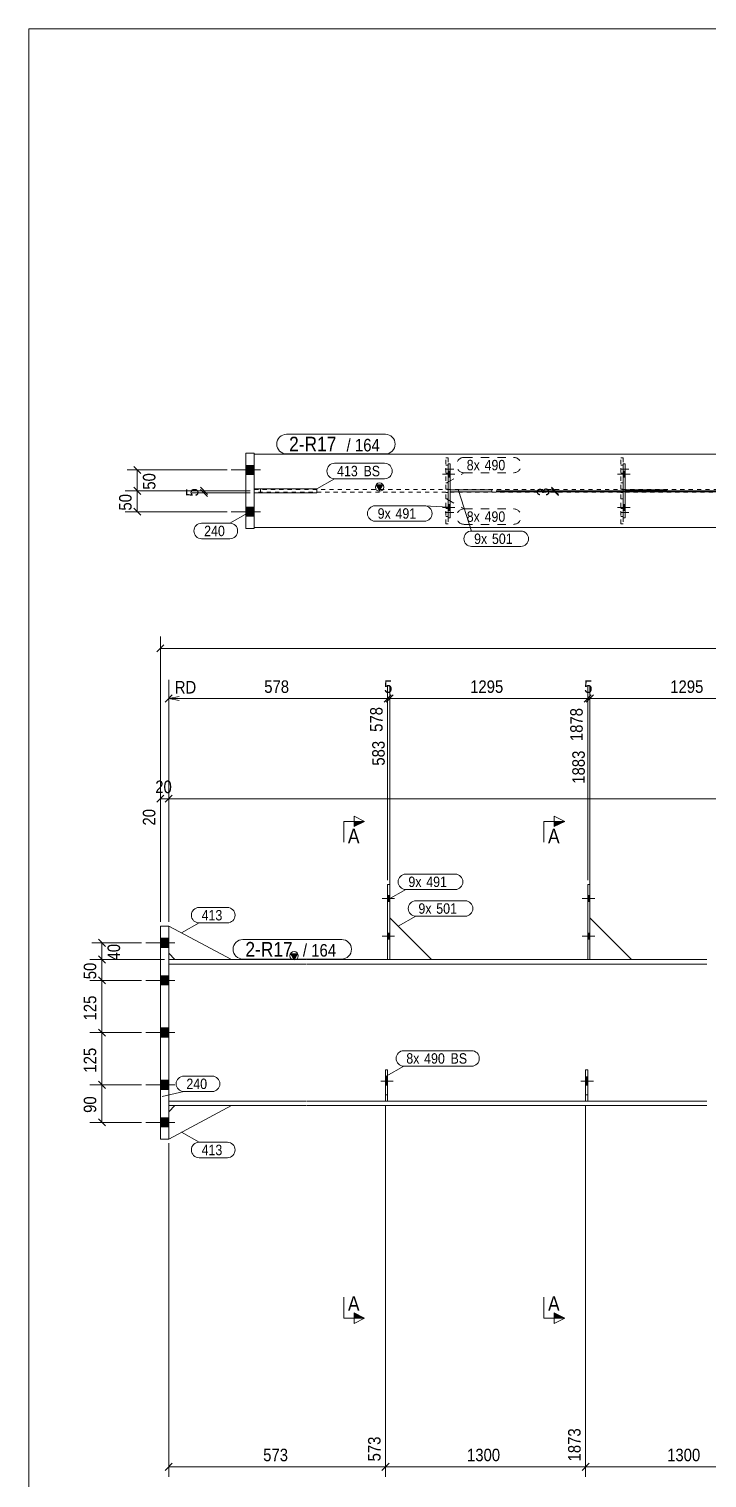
# Model space of a CAD drawing. Header units: millimetres. Extents: x 2 to 825, y 1 to 579.
# Drawn here: x 5 to 167.3, y 232 to 579 of the extents above; entities that cross this region are included whole.
import ezdxf

# ---------------------------------------------------------------- set-up
doc = ezdxf.new("R2010")
doc.units = ezdxf.units.MM
for name, pattern in [('XKITLINE00', [0]), ('XKITLINE01', [4, 1, -1, 1, -1]), ('XKITLINE02', [4, 2, -2])]:
    doc.linetypes.add(name, pattern=pattern)
for name, color, linetype, lineweight in [('Bolt', 3, 'Continuous', 0), ('Dimensions', 7, 'Continuous', 0), ('DrawingSheet', 5, 'Continuous', 0), ('Part', 2, 'Continuous', 0), ('PartMark', 7, 'Continuous', 0), ('Section', 6, 'Continuous', 0)]:
    doc.layers.add(name, color=color, linetype=linetype, lineweight=lineweight)
doc.styles.add('ARIAL', font='ARIAL.TTF')

# ---------------------------------------------------------------- blocks, each defined once
blk = doc.blocks.new('*A10')
at = {"layer": 'Part'}
blk.add_hatch(color=2, dxfattribs=at).paths.add_polyline_path([(67.65, 357.55), (69.25, 357.55), (68.45, 356.15)], flags=17)
at = {"layer": 'Part', "color": 2, "linetype": 'XKITLINE00', "lineweight": 0}
for p, q in [((68.45, 356.15), (67.65, 357.55)), ((67.65, 357.55), (69.25, 357.55)), ((69.25, 357.55), (68.45, 356.15)), ((71.45, 356.15), (38.45, 356.15)), ((71.45, 355.05), (38.45, 355.05)), ((119.35, 356.15), (71.55, 356.15)), ((119.35, 355.05), (71.55, 355.05)), ((167.25, 356.15), (119.45, 356.15)), ((167.25, 355.05), (119.45, 355.05)), ((71.45, 322.25), (38.45, 322.25)), ((38.45, 321.15), (71.45, 321.15)), ((119.35, 322.25), (71.55, 322.25)), ((71.55, 321.15), (119.35, 321.15)), ((167.25, 322.25), (119.45, 322.25)), ((119.45, 321.15), (167.25, 321.15))]:
    blk.add_line(p, q, dxfattribs=at)
at = {"layer": 'Part', "color": 7, "linetype": 'XKITLINE01', "lineweight": 0}
blk.add_line((38.45, 356.15), (38.45, 321.15), dxfattribs=at)
at = {"layer": 'Part', "color": 2, "linetype": 'XKITLINE00', "lineweight": 0}
blk.add_circle((68.45, 357.05), 1, dxfattribs=at)
blk = doc.blocks.new('*A23')
at = {"layer": 'Part', "color": 2, "linetype": 'XKITLINE00', "lineweight": 0}
for p, q in [((138.25, 322.25), (138.25, 329.75)), ((138.25, 329.75), (138.75, 329.75)), ((138.75, 329.75), (138.75, 322.25))]:
    blk.add_line(p, q, dxfattribs=at)
at = {"layer": 'Part', "color": 7, "linetype": 'XKITLINE01', "lineweight": 0}
for p, q in [((138.25, 323.75), (138.75, 323.75)), ((138.75, 322.25), (138.25, 322.25))]:
    blk.add_line(p, q, dxfattribs=at)
blk = doc.blocks.new('*A24')
at = {"layer": 'Part', "color": 2, "linetype": 'XKITLINE00', "lineweight": 0}
for p, q in [((90.35, 322.25), (90.35, 329.75)), ((90.35, 329.75), (90.85, 329.75)), ((90.85, 329.75), (90.85, 322.25))]:
    blk.add_line(p, q, dxfattribs=at)
at = {"layer": 'Part', "color": 7, "linetype": 'XKITLINE01', "lineweight": 0}
for p, q in [((90.35, 323.75), (90.85, 323.75)), ((90.85, 322.25), (90.35, 322.25))]:
    blk.add_line(p, q, dxfattribs=at)
blk = doc.blocks.new('*A25')
at = {"layer": 'Part', "color": 2, "linetype": 'XKITLINE00', "lineweight": 0}
for p, q in [((38.45, 319.65), (39.95, 321.15)), ((53.45, 321.15), (38.45, 313.15))]:
    blk.add_line(p, q, dxfattribs=at)
at = {"layer": 'Part', "color": 7, "linetype": 'XKITLINE01', "lineweight": 0}
for p, q in [((38.45, 313.15), (38.45, 319.65)), ((39.95, 321.15), (53.45, 321.15))]:
    blk.add_line(p, q, dxfattribs=at)
blk = doc.blocks.new('*A28')
at = {"layer": 'Part', "color": 2, "linetype": 'XKITLINE00', "lineweight": 0}
for p, q in [((38.45, 364.15), (53.45, 356.15)), ((39.95, 356.15), (38.45, 357.65))]:
    blk.add_line(p, q, dxfattribs=at)
at = {"layer": 'Part', "color": 7, "linetype": 'XKITLINE01', "lineweight": 0}
for p, q in [((38.45, 357.65), (38.45, 364.15)), ((53.45, 356.15), (39.95, 356.15))]:
    blk.add_line(p, q, dxfattribs=at)
blk = doc.blocks.new('*A29')
at = {"layer": 'Part', "color": 2, "linetype": 'XKITLINE00', "lineweight": 0}
for p, q in [((38.45, 364.15), (36.45, 364.15)), ((36.45, 313.15), (36.45, 364.15)), ((38.45, 364.15), (38.45, 313.15)), ((38.45, 313.15), (36.45, 313.15))]:
    blk.add_line(p, q, dxfattribs=at)
blk = doc.blocks.new('*A30')
at = {"layer": 'Part', "color": 7, "linetype": 'XKITLINE01', "lineweight": 0}
for p, q in [((90.35, 329.75), (90.35, 322.25)), ((90.85, 329.75), (90.35, 329.75)), ((90.85, 322.25), (90.85, 329.75)), ((90.35, 323.75), (90.85, 323.75)), ((90.35, 322.25), (90.85, 322.25))]:
    blk.add_line(p, q, dxfattribs=at)
blk = doc.blocks.new('*A31')
at = {"layer": 'Part', "color": 2, "linetype": 'XKITLINE00', "lineweight": 0}
blk.add_line((101.35, 356.15), (91.35, 366.15), dxfattribs=at)
at = {"layer": 'Part', "color": 7, "linetype": 'XKITLINE01', "lineweight": 0}
for p, q in [((91.35, 366.15), (91.35, 356.15)), ((91.35, 356.15), (101.35, 356.15))]:
    blk.add_line(p, q, dxfattribs=at)
blk = doc.blocks.new('*A32')
at = {"layer": 'Part', "color": 2, "linetype": 'XKITLINE00', "lineweight": 0}
for p, q in [((91.35, 374.15), (90.85, 374.15)), ((90.85, 374.15), (90.85, 356.15)), ((91.35, 356.15), (91.35, 374.15))]:
    blk.add_line(p, q, dxfattribs=at)
at = {"layer": 'Part', "color": 7, "linetype": 'XKITLINE01', "lineweight": 0}
blk.add_line((90.85, 356.15), (91.35, 356.15), dxfattribs=at)
blk = doc.blocks.new('*A33')
at = {"layer": 'Part', "color": 7, "linetype": 'XKITLINE01', "lineweight": 0}
for p, q in [((138.25, 329.75), (138.25, 322.25)), ((138.75, 329.75), (138.25, 329.75)), ((138.75, 322.25), (138.75, 329.75)), ((138.25, 323.75), (138.75, 323.75)), ((138.25, 322.25), (138.75, 322.25))]:
    blk.add_line(p, q, dxfattribs=at)
blk = doc.blocks.new('*A34')
at = {"layer": 'Part', "color": 2, "linetype": 'XKITLINE00', "lineweight": 0}
blk.add_line((149.25, 356.15), (139.25, 366.15), dxfattribs=at)
at = {"layer": 'Part', "color": 7, "linetype": 'XKITLINE01', "lineweight": 0}
for p, q in [((139.25, 366.15), (139.25, 356.15)), ((139.25, 356.15), (149.25, 356.15))]:
    blk.add_line(p, q, dxfattribs=at)
blk = doc.blocks.new('*A35')
at = {"layer": 'Part', "color": 2, "linetype": 'XKITLINE00', "lineweight": 0}
for p, q in [((139.25, 374.15), (138.75, 374.15)), ((138.75, 374.15), (138.75, 356.15)), ((139.25, 356.15), (139.25, 374.15))]:
    blk.add_line(p, q, dxfattribs=at)
at = {"layer": 'Part', "color": 7, "linetype": 'XKITLINE01', "lineweight": 0}
blk.add_line((138.75, 356.15), (139.25, 356.15), dxfattribs=at)
blk = doc.blocks.new('*A62')
at = {"layer": 'Bolt'}
blk.add_hatch(color=3, dxfattribs=at).paths.add_polyline_path([(138.75, 326.07), (138.25, 326.07), (138.25, 328.03), (138.75, 328.03)], flags=17)
at = {"layer": 'Bolt', "color": 3, "linetype": 'XKITLINE00', "lineweight": 0}
for p, q in [((140.1, 327.05), (137.1, 327.05)), ((138.75, 328.03), (138.25, 328.03)), ((138.75, 326.07), (138.25, 326.07))]:
    blk.add_line(p, q, dxfattribs=at)
blk = doc.blocks.new('*A63')
at = {"layer": 'Bolt'}
blk.add_hatch(color=3, dxfattribs=at).paths.add_polyline_path([(90.85, 326.07), (90.35, 326.07), (90.35, 328.03), (90.85, 328.03)], flags=17)
at = {"layer": 'Bolt', "color": 3, "linetype": 'XKITLINE00', "lineweight": 0}
for p, q in [((92.2, 327.05), (89.2, 327.05)), ((90.85, 328.03), (90.35, 328.03)), ((90.85, 326.07), (90.35, 326.07))]:
    blk.add_line(p, q, dxfattribs=at)
blk = doc.blocks.new('*A65')
at = {"layer": 'Bolt'}
for points in [[(38.45, 359.05), (36.45, 359.05), (36.45, 361.25), (38.45, 361.25)], [(38.45, 359.05), (36.45, 359.05), (36.45, 361.25), (38.45, 361.25)], [(38.45, 350.05), (36.45, 350.05), (36.45, 352.25), (38.45, 352.25)], [(38.45, 350.05), (36.45, 350.05), (36.45, 352.25), (38.45, 352.25)], [(38.45, 337.55), (36.45, 337.55), (36.45, 339.75), (38.45, 339.75)], [(38.45, 337.55), (36.45, 337.55), (36.45, 339.75), (38.45, 339.75)], [(38.45, 325.05), (36.45, 325.05), (36.45, 327.25), (38.45, 327.25)], [(38.45, 325.05), (36.45, 325.05), (36.45, 327.25), (38.45, 327.25)], [(38.45, 316.05), (36.45, 316.05), (36.45, 318.25), (38.45, 318.25)], [(38.45, 316.05), (36.45, 316.05), (36.45, 318.25), (38.45, 318.25)]]:
    blk.add_hatch(color=3, dxfattribs=at).paths.add_polyline_path(points, flags=17)
at = {"layer": 'Bolt', "color": 3, "linetype": 'XKITLINE00', "lineweight": 0}
for p, q in [((38.45, 361.25), (36.45, 361.25)), ((38.45, 361.25), (36.45, 361.25)), ((39.95, 360.15), (32.95, 360.15)), ((39.95, 360.15), (32.95, 360.15)), ((38.45, 359.05), (36.45, 359.05)), ((38.45, 359.05), (36.45, 359.05)), ((39.95, 351.15), (32.95, 351.15)), ((39.95, 351.15), (32.95, 351.15)), ((38.45, 352.25), (36.45, 352.25)), ((38.45, 352.25), (36.45, 352.25)), ((38.45, 350.05), (36.45, 350.05)), ((38.45, 350.05), (36.45, 350.05)), ((39.95, 338.65), (32.95, 338.65)), ((39.95, 338.65), (32.95, 338.65)), ((38.45, 339.75), (36.45, 339.75)), ((38.45, 339.75), (36.45, 339.75)), ((38.45, 337.55), (36.45, 337.55)), ((38.45, 337.55), (36.45, 337.55)), ((38.45, 327.25), (36.45, 327.25)), ((38.45, 327.25), (36.45, 327.25)), ((39.95, 326.15), (32.95, 326.15)), ((39.95, 326.15), (32.95, 326.15)), ((38.45, 325.05), (36.45, 325.05)), ((38.45, 325.05), (36.45, 325.05)), ((39.95, 317.15), (32.95, 317.15)), ((39.95, 317.15), (32.95, 317.15)), ((38.45, 318.25), (36.45, 318.25)), ((38.45, 318.25), (36.45, 318.25)), ((38.45, 316.05), (36.45, 316.05)), ((38.45, 316.05), (36.45, 316.05))]:
    blk.add_line(p, q, dxfattribs=at)
blk = doc.blocks.new('*A66')
at = {"layer": 'Bolt', "color": 3, "linetype": 'XKITLINE02', "lineweight": 0}
for p, q in [((92.2, 327.05), (89.2, 327.05)), ((90.85, 328.03), (90.35, 328.03)), ((90.85, 326.07), (90.35, 326.07))]:
    blk.add_line(p, q, dxfattribs=at)
blk = doc.blocks.new('*A67')
at = {"layer": 'Bolt'}
for points in [[(90.85, 371.45), (91.35, 371.45), (91.35, 370.05), (90.85, 370.05)], [(90.85, 371.45), (91.35, 371.45), (91.35, 370.05), (90.85, 370.05)], [(90.85, 362.45), (91.35, 362.45), (91.35, 361.05), (90.85, 361.05)], [(90.85, 362.45), (91.35, 362.45), (91.35, 361.05), (90.85, 361.05)]]:
    blk.add_hatch(color=3, dxfattribs=at).paths.add_polyline_path(points, flags=17)
at = {"layer": 'Bolt', "color": 3, "linetype": 'XKITLINE00', "lineweight": 0}
for p, q in [((91.35, 371.45), (90.85, 371.45)), ((91.35, 371.45), (90.85, 371.45)), ((92.51, 370.75), (89.51, 370.75)), ((92.51, 370.75), (89.51, 370.75)), ((91.35, 370.05), (90.85, 370.05)), ((91.35, 370.05), (90.85, 370.05)), ((92.51, 361.75), (89.51, 361.75)), ((92.51, 361.75), (89.51, 361.75)), ((91.35, 362.45), (90.85, 362.45)), ((91.35, 362.45), (90.85, 362.45)), ((91.35, 361.05), (90.85, 361.05)), ((91.35, 361.05), (90.85, 361.05))]:
    blk.add_line(p, q, dxfattribs=at)
blk = doc.blocks.new('*A68')
at = {"layer": 'Bolt', "color": 3, "linetype": 'XKITLINE02', "lineweight": 0}
for p, q in [((140.1, 327.05), (137.1, 327.05)), ((138.75, 328.03), (138.25, 328.03)), ((138.75, 326.07), (138.25, 326.07))]:
    blk.add_line(p, q, dxfattribs=at)
blk = doc.blocks.new('*A69')
at = {"layer": 'Bolt'}
for points in [[(138.75, 371.45), (139.25, 371.45), (139.25, 370.05), (138.75, 370.05)], [(138.75, 371.45), (139.25, 371.45), (139.25, 370.05), (138.75, 370.05)], [(138.75, 362.45), (139.25, 362.45), (139.25, 361.05), (138.75, 361.05)], [(138.75, 362.45), (139.25, 362.45), (139.25, 361.05), (138.75, 361.05)]]:
    blk.add_hatch(color=3, dxfattribs=at).paths.add_polyline_path(points, flags=17)
at = {"layer": 'Bolt', "color": 3, "linetype": 'XKITLINE00', "lineweight": 0}
for p, q in [((139.25, 371.45), (138.75, 371.45)), ((139.25, 371.45), (138.75, 371.45)), ((140.41, 370.75), (137.41, 370.75)), ((140.41, 370.75), (137.41, 370.75)), ((139.25, 370.05), (138.75, 370.05)), ((139.25, 370.05), (138.75, 370.05)), ((140.41, 361.75), (137.41, 361.75)), ((140.41, 361.75), (137.41, 361.75)), ((139.25, 362.45), (138.75, 362.45)), ((139.25, 362.45), (138.75, 362.45)), ((139.25, 361.05), (138.75, 361.05)), ((139.25, 361.05), (138.75, 361.05))]:
    blk.add_line(p, q, dxfattribs=at)
blk = doc.blocks.new('*A81')
at = {"layer": 'Part'}
blk.add_hatch(color=2, dxfattribs=at).paths.add_polyline_path([(88.11, 469.79), (89.71, 469.79), (88.91, 468.39)], flags=17)
at = {"layer": 'Part', "color": 2, "linetype": 'XKITLINE00', "lineweight": 0}
for p, q in [((88.91, 477.14), (58.91, 477.14)), ((130.81, 477.14), (89.01, 477.14)), ((172.71, 477.14), (130.91, 477.14)), ((88.91, 468.39), (88.11, 469.79)), ((88.11, 469.79), (89.71, 469.79)), ((89.71, 469.79), (88.91, 468.39)), ((58.91, 459.64), (88.91, 459.64)), ((89.01, 459.64), (130.81, 459.64)), ((130.91, 459.64), (172.71, 459.64))]:
    blk.add_line(p, q, dxfattribs=at)
at = {"layer": 'Part', "color": 7, "linetype": 'XKITLINE01', "lineweight": 0}
for p, q in [((58.91, 459.64), (58.91, 477.14)), ((58.91, 468.74), (88.91, 468.74)), ((89.01, 468.74), (130.81, 468.74)), ((130.91, 468.74), (172.71, 468.74)), ((88.91, 468.04), (58.91, 468.04)), ((130.81, 468.04), (89.01, 468.04)), ((172.71, 468.04), (130.91, 468.04))]:
    blk.add_line(p, q, dxfattribs=at)
at = {"layer": 'Part', "color": 2, "linetype": 'XKITLINE00', "lineweight": 0}
blk.add_circle((88.91, 469.29), 1, dxfattribs=at)
blk = doc.blocks.new('*A94')
at = {"layer": 'Part', "color": 7, "linetype": 'XKITLINE01', "lineweight": 0}
for p, q in [((146.71, 460.49), (146.71, 467.99)), ((146.71, 467.99), (147.21, 467.99)), ((146.71, 466.49), (147.21, 466.49)), ((147.21, 467.99), (147.21, 460.49)), ((147.21, 460.49), (146.71, 460.49))]:
    blk.add_line(p, q, dxfattribs=at)
blk = doc.blocks.new('*A95')
at = {"layer": 'Part', "color": 7, "linetype": 'XKITLINE01', "lineweight": 0}
for p, q in [((104.81, 460.49), (104.81, 467.99)), ((104.81, 467.99), (105.31, 467.99)), ((104.81, 466.49), (105.31, 466.49)), ((105.31, 467.99), (105.31, 460.49)), ((105.31, 460.49), (104.81, 460.49))]:
    blk.add_line(p, q, dxfattribs=at)
blk = doc.blocks.new('*A96')
at = {"layer": 'Part', "color": 7, "linetype": 'XKITLINE01', "lineweight": 0}
for p, q in [((73.91, 468.89), (58.91, 468.89)), ((58.91, 468.89), (58.91, 467.89)), ((60.41, 467.89), (60.41, 468.89)), ((73.91, 467.89), (73.91, 468.89)), ((58.91, 467.89), (73.91, 467.89))]:
    blk.add_line(p, q, dxfattribs=at)
blk = doc.blocks.new('*A99')
at = {"layer": 'Part', "color": 2, "linetype": 'XKITLINE00', "lineweight": 0}
for p, q in [((73.91, 468.89), (58.91, 468.89)), ((58.91, 467.89), (58.91, 468.89)), ((73.91, 468.89), (73.91, 467.89)), ((73.91, 467.89), (58.91, 467.89))]:
    blk.add_line(p, q, dxfattribs=at)
at = {"layer": 'Part', "color": 7, "linetype": 'XKITLINE01', "lineweight": 0}
blk.add_line((60.41, 467.89), (60.41, 468.89), dxfattribs=at)
blk = doc.blocks.new('*A100')
at = {"layer": 'Part', "color": 2, "linetype": 'XKITLINE00', "lineweight": 0}
for p, q in [((58.91, 477.39), (56.91, 477.39)), ((56.91, 477.39), (56.91, 459.39)), ((58.91, 459.39), (58.91, 477.39)), ((56.91, 459.39), (58.91, 459.39))]:
    blk.add_line(p, q, dxfattribs=at)
blk = doc.blocks.new('*A101')
at = {"layer": 'Part', "color": 7, "linetype": 'XKITLINE01', "lineweight": 0}
for p, q in [((104.81, 468.79), (104.81, 476.29)), ((104.81, 476.29), (105.31, 476.29)), ((105.31, 476.29), (105.31, 468.79)), ((104.81, 470.29), (105.31, 470.29)), ((105.31, 468.79), (104.81, 468.79))]:
    blk.add_line(p, q, dxfattribs=at)
blk = doc.blocks.new('*A102')
at = {"layer": 'Part', "color": 2, "linetype": 'XKITLINE00', "lineweight": 0}
for p, q in [((105.81, 468.64), (115.81, 468.64)), ((115.81, 468.14), (115.81, 468.64)), ((115.81, 468.14), (105.81, 468.14))]:
    blk.add_line(p, q, dxfattribs=at)
at = {"layer": 'Part', "color": 7, "linetype": 'XKITLINE01', "lineweight": 0}
blk.add_line((105.81, 468.14), (105.81, 468.64), dxfattribs=at)
blk.add_line((105.81, 468.14), (105.81, 468.64), dxfattribs=at)
blk = doc.blocks.new('*A103')
at = {"layer": 'Part', "color": 2, "linetype": 'XKITLINE00', "lineweight": 0}
for p, q in [((105.31, 461.89), (105.31, 474.89)), ((105.31, 474.89), (105.81, 474.89)), ((105.81, 474.89), (105.81, 461.89)), ((105.81, 461.89), (105.31, 461.89))]:
    blk.add_line(p, q, dxfattribs=at)
blk = doc.blocks.new('*A104')
at = {"layer": 'Part', "color": 7, "linetype": 'XKITLINE01', "lineweight": 0}
for p, q in [((146.71, 468.79), (146.71, 476.29)), ((146.71, 476.29), (147.21, 476.29)), ((147.21, 476.29), (147.21, 468.79)), ((146.71, 470.29), (147.21, 470.29)), ((147.21, 468.79), (146.71, 468.79))]:
    blk.add_line(p, q, dxfattribs=at)
blk = doc.blocks.new('*A105')
at = {"layer": 'Part', "color": 2, "linetype": 'XKITLINE00', "lineweight": 0}
for p, q in [((147.71, 468.64), (157.71, 468.64)), ((157.71, 468.14), (157.71, 468.64)), ((157.71, 468.14), (147.71, 468.14))]:
    blk.add_line(p, q, dxfattribs=at)
at = {"layer": 'Part', "color": 7, "linetype": 'XKITLINE01', "lineweight": 0}
blk.add_line((147.71, 468.14), (147.71, 468.64), dxfattribs=at)
blk.add_line((147.71, 468.14), (147.71, 468.64), dxfattribs=at)
blk = doc.blocks.new('*A106')
at = {"layer": 'Part', "color": 2, "linetype": 'XKITLINE00', "lineweight": 0}
for p, q in [((147.21, 461.89), (147.21, 474.89)), ((147.21, 474.89), (147.71, 474.89)), ((147.71, 474.89), (147.71, 461.89)), ((147.71, 461.89), (147.21, 461.89))]:
    blk.add_line(p, q, dxfattribs=at)
blk = doc.blocks.new('*A127')
at = {"layer": 'Bolt', "color": 3, "linetype": 'XKITLINE02', "lineweight": 0}
for p, q in [((148.56, 463.19), (145.56, 463.19)), ((147.21, 464.17), (146.71, 464.17)), ((147.21, 462.21), (146.71, 462.21))]:
    blk.add_line(p, q, dxfattribs=at)
blk = doc.blocks.new('*A128')
at = {"layer": 'Bolt', "color": 3, "linetype": 'XKITLINE02', "lineweight": 0}
for p, q in [((106.66, 463.19), (103.66, 463.19)), ((105.31, 464.17), (104.81, 464.17)), ((105.31, 462.21), (104.81, 462.21))]:
    blk.add_line(p, q, dxfattribs=at)
blk = doc.blocks.new('*A129')
at = {"layer": 'Bolt'}
for points in [[(58.91, 472.29), (56.91, 472.29), (56.91, 474.49), (58.91, 474.49)], [(58.91, 472.29), (56.91, 472.29), (56.91, 474.49), (58.91, 474.49)], [(58.91, 472.29), (56.91, 472.29), (56.91, 474.49), (58.91, 474.49)], [(58.91, 472.29), (56.91, 472.29), (56.91, 474.49), (58.91, 474.49)], [(58.91, 472.29), (56.91, 472.29), (56.91, 474.49), (58.91, 474.49)], [(58.91, 462.29), (56.91, 462.29), (56.91, 464.49), (58.91, 464.49)], [(58.91, 462.29), (56.91, 462.29), (56.91, 464.49), (58.91, 464.49)], [(58.91, 462.29), (56.91, 462.29), (56.91, 464.49), (58.91, 464.49)], [(58.91, 462.29), (56.91, 462.29), (56.91, 464.49), (58.91, 464.49)], [(58.91, 462.29), (56.91, 462.29), (56.91, 464.49), (58.91, 464.49)]]:
    blk.add_hatch(color=3, dxfattribs=at).paths.add_polyline_path(points, flags=17)
at = {"layer": 'Bolt', "color": 3, "linetype": 'XKITLINE00', "lineweight": 0}
for p, q in [((60.41, 473.39), (53.41, 473.39)), ((60.41, 473.39), (53.41, 473.39)), ((60.41, 473.39), (53.41, 473.39)), ((60.41, 473.39), (53.41, 473.39)), ((60.41, 473.39), (53.41, 473.39)), ((58.91, 474.49), (56.91, 474.49)), ((58.91, 474.49), (56.91, 474.49)), ((58.91, 474.49), (56.91, 474.49)), ((58.91, 474.49), (56.91, 474.49)), ((58.91, 474.49), (56.91, 474.49)), ((58.91, 472.29), (56.91, 472.29)), ((58.91, 472.29), (56.91, 472.29)), ((58.91, 472.29), (56.91, 472.29)), ((58.91, 472.29), (56.91, 472.29)), ((58.91, 472.29), (56.91, 472.29)), ((60.41, 463.39), (53.41, 463.39)), ((60.41, 463.39), (53.41, 463.39)), ((60.41, 463.39), (53.41, 463.39)), ((60.41, 463.39), (53.41, 463.39)), ((60.41, 463.39), (53.41, 463.39)), ((58.91, 464.49), (56.91, 464.49)), ((58.91, 464.49), (56.91, 464.49)), ((58.91, 464.49), (56.91, 464.49)), ((58.91, 464.49), (56.91, 464.49)), ((58.91, 464.49), (56.91, 464.49)), ((58.91, 462.29), (56.91, 462.29)), ((58.91, 462.29), (56.91, 462.29)), ((58.91, 462.29), (56.91, 462.29)), ((58.91, 462.29), (56.91, 462.29)), ((58.91, 462.29), (56.91, 462.29))]:
    blk.add_line(p, q, dxfattribs=at)
blk = doc.blocks.new('*A130')
at = {"layer": 'Bolt', "color": 3, "linetype": 'XKITLINE02', "lineweight": 0}
for p, q in [((106.66, 473.59), (103.66, 473.59)), ((105.31, 474.57), (104.81, 474.57)), ((105.31, 472.61), (104.81, 472.61))]:
    blk.add_line(p, q, dxfattribs=at)
blk = doc.blocks.new('*A131')
at = {"layer": 'Bolt'}
for points in [[(105.31, 473.09), (105.81, 473.09), (105.81, 471.69), (105.31, 471.69)], [(105.31, 473.09), (105.81, 473.09), (105.81, 471.69), (105.31, 471.69)], [(105.31, 465.09), (105.81, 465.09), (105.81, 463.69), (105.31, 463.69)], [(105.31, 465.09), (105.81, 465.09), (105.81, 463.69), (105.31, 463.69)]]:
    blk.add_hatch(color=3, dxfattribs=at).paths.add_polyline_path(points, flags=17)
at = {"layer": 'Bolt', "color": 3, "linetype": 'XKITLINE00', "lineweight": 0}
for p, q in [((106.97, 472.39), (103.97, 472.39)), ((106.97, 472.39), (103.97, 472.39)), ((105.81, 473.09), (105.31, 473.09)), ((105.81, 473.09), (105.31, 473.09)), ((105.81, 471.69), (105.31, 471.69)), ((105.81, 471.69), (105.31, 471.69)), ((105.81, 465.09), (105.31, 465.09)), ((105.81, 465.09), (105.31, 465.09)), ((106.97, 464.39), (103.97, 464.39)), ((106.97, 464.39), (103.97, 464.39)), ((105.81, 463.69), (105.31, 463.69)), ((105.81, 463.69), (105.31, 463.69))]:
    blk.add_line(p, q, dxfattribs=at)
blk = doc.blocks.new('*A132')
at = {"layer": 'Bolt', "color": 3, "linetype": 'XKITLINE02', "lineweight": 0}
for p, q in [((148.56, 473.59), (145.56, 473.59)), ((147.21, 474.57), (146.71, 474.57)), ((147.21, 472.61), (146.71, 472.61))]:
    blk.add_line(p, q, dxfattribs=at)
blk = doc.blocks.new('*A133')
at = {"layer": 'Bolt'}
for points in [[(147.21, 473.09), (147.71, 473.09), (147.71, 471.69), (147.21, 471.69)], [(147.21, 473.09), (147.71, 473.09), (147.71, 471.69), (147.21, 471.69)], [(147.21, 465.09), (147.71, 465.09), (147.71, 463.69), (147.21, 463.69)], [(147.21, 465.09), (147.71, 465.09), (147.71, 463.69), (147.21, 463.69)]]:
    blk.add_hatch(color=3, dxfattribs=at).paths.add_polyline_path(points, flags=17)
at = {"layer": 'Bolt', "color": 3, "linetype": 'XKITLINE00', "lineweight": 0}
for p, q in [((148.87, 472.39), (145.87, 472.39)), ((148.87, 472.39), (145.87, 472.39)), ((147.71, 473.09), (147.21, 473.09)), ((147.71, 473.09), (147.21, 473.09)), ((147.71, 471.69), (147.21, 471.69)), ((147.71, 471.69), (147.21, 471.69)), ((147.71, 465.09), (147.21, 465.09)), ((147.71, 465.09), (147.21, 465.09)), ((148.87, 464.39), (145.87, 464.39)), ((148.87, 464.39), (145.87, 464.39)), ((147.71, 463.69), (147.21, 463.69)), ((147.71, 463.69), (147.21, 463.69))]:
    blk.add_line(p, q, dxfattribs=at)
blk = doc.blocks.new('*A163')
at = {"layer": 'DrawingSheet', "color": 5, "linetype": 'XKITLINE00', "lineweight": 0}
for p, q in [((825, 579), (5, 579)), ((5, 579), (5, 5))]:
    blk.add_line(p, q, dxfattribs=at)
blk = doc.blocks.new('*A175')
at = {"layer": 'Dimensions', "color": 7, "linetype": 'XKITLINE00', "lineweight": 0}
for p, q in [((37.3, 431.5), (35.6, 429.8)), ((36.45, 365.15), (36.45, 433.5)), ((36.45, 430.65), (658.43, 430.65))]:
    blk.add_line(p, q, dxfattribs=at)
at = {"layer": 'Dimensions', "color": 3}
blk.add_point((36.45, 430.65), dxfattribs=at)
blk = doc.blocks.new('*A176')
at = {"layer": 'Dimensions', "color": 7, "linetype": 'XKITLINE00', "lineweight": 0}
for p, q in [((36.45, 365.15), (36.45, 397.5)), ((38.45, 365.15), (38.45, 397.5)), ((37.3, 395.5), (35.6, 393.8)), ((36.45, 394.65), (38.45, 394.65)), ((39.3, 395.5), (37.6, 393.8))]:
    blk.add_line(p, q, dxfattribs=at)
at = {"layer": 'Dimensions', "color": 3}
for p in [(36.45, 394.65), (38.45, 394.65)]:
    blk.add_point(p, dxfattribs=at)
at = {"layer": 'Dimensions', "color": 3, "style": 'ARIAL', "width": 0.85}
blk.add_text('20', height=3, dxfattribs=at).set_placement((35.22, 396))
blk.add_text('20', height=3, rotation=90.0002, dxfattribs=at).set_placement((35.25, 388.23))
blk = doc.blocks.new('*A178')
at = {"layer": 'Dimensions', "color": 7, "linetype": 'XKITLINE00', "lineweight": 0}
for p, q in [((21.6, 327), (23.3, 325.3)), ((31.95, 326.15), (19.6, 326.15)), ((22.45, 317.15), (22.45, 326.15)), ((31.95, 317.15), (19.6, 317.15)), ((21.6, 318), (23.3, 316.3))]:
    blk.add_line(p, q, dxfattribs=at)
at = {"layer": 'Dimensions', "color": 3}
for p in [(22.45, 326.15), (22.45, 317.15)]:
    blk.add_point(p, dxfattribs=at)
at = {"layer": 'Dimensions', "color": 3, "style": 'ARIAL', "width": 0.85}
blk.add_text('90', height=3, rotation=90.0002, dxfattribs=at).set_placement((21.1, 319.42))
blk = doc.blocks.new('*A179')
at = {"layer": 'Dimensions', "color": 7, "linetype": 'XKITLINE00', "lineweight": 0}
for p, q in [((31.95, 338.65), (19.6, 338.65)), ((21.6, 339.5), (23.3, 337.8)), ((22.45, 326.15), (22.45, 338.65)), ((21.6, 327), (23.3, 325.3)), ((31.95, 326.15), (19.6, 326.15))]:
    blk.add_line(p, q, dxfattribs=at)
at = {"layer": 'Dimensions', "color": 3}
for p in [(22.45, 338.65), (22.45, 326.15)]:
    blk.add_point(p, dxfattribs=at)
at = {"layer": 'Dimensions', "color": 3, "style": 'ARIAL', "width": 0.85}
blk.add_text('125', height=3, rotation=90.0002, dxfattribs=at).set_placement((21.1, 329.06))
blk = doc.blocks.new('*A180')
at = {"layer": 'Dimensions', "color": 7, "linetype": 'XKITLINE00', "lineweight": 0}
for p, q in [((31.95, 351.15), (19.6, 351.15)), ((21.6, 352), (23.3, 350.3)), ((22.45, 338.65), (22.45, 351.15)), ((31.95, 338.65), (19.6, 338.65)), ((21.6, 339.5), (23.3, 337.8))]:
    blk.add_line(p, q, dxfattribs=at)
at = {"layer": 'Dimensions', "color": 3}
for p in [(22.45, 351.15), (22.45, 338.65)]:
    blk.add_point(p, dxfattribs=at)
at = {"layer": 'Dimensions', "color": 3, "style": 'ARIAL', "width": 0.85}
blk.add_text('125', height=3, rotation=90.0002, dxfattribs=at).set_placement((21.1, 341.56))
blk = doc.blocks.new('*A181')
at = {"layer": 'Dimensions', "color": 7, "linetype": 'XKITLINE00', "lineweight": 0}
for p, q in [((37.45, 356.15), (19.6, 356.15)), ((21.6, 357), (23.3, 355.3)), ((22.45, 351.15), (22.45, 356.15)), ((31.95, 351.15), (19.6, 351.15)), ((21.6, 352), (23.3, 350.3))]:
    blk.add_line(p, q, dxfattribs=at)
at = {"layer": 'Dimensions', "color": 3}
for p in [(22.45, 356.15), (22.45, 351.15)]:
    blk.add_point(p, dxfattribs=at)
at = {"layer": 'Dimensions', "color": 3, "style": 'ARIAL', "width": 0.85}
blk.add_text('50', height=3, rotation=90.0002, dxfattribs=at).set_placement((21.1, 351.42))
blk = doc.blocks.new('*A182')
at = {"layer": 'Dimensions', "color": 7, "linetype": 'XKITLINE00', "lineweight": 0}
for p, q in [((21.6, 361), (23.3, 359.3)), ((31.95, 360.15), (20.05, 360.15)), ((22.45, 356.15), (22.45, 360.15)), ((37.45, 356.15), (20.05, 356.15)), ((21.6, 357), (23.3, 355.3))]:
    blk.add_line(p, q, dxfattribs=at)
at = {"layer": 'Dimensions', "color": 3}
for p in [(22.45, 360.15), (22.45, 356.15)]:
    blk.add_point(p, dxfattribs=at)
at = {"layer": 'Dimensions', "color": 3, "style": 'ARIAL', "width": 0.85}
blk.add_text('40', height=3, rotation=90.0002, dxfattribs=at).set_placement((26.8, 355.92))
blk = doc.blocks.new('*A184')
at = {"layer": 'PartMark', "color": 7, "linetype": 'XKITLINE00', "lineweight": 0}
for p, q in [((41.48, 314.78), (45.72, 312.39)), ((45.72, 312.39), (52.48, 312.39)), ((45.72, 308.69), (52.48, 308.69))]:
    blk.add_line(p, q, dxfattribs=at)
for centre, start, end in [((45.72, 310.54), 90, 270), ((52.48, 310.54), 270, 90)]:
    blk.add_arc(centre, 1.85, start, end, dxfattribs=at)
at = {"layer": 'PartMark', "color": 3, "style": 'ARIAL', "width": 0.85}
blk.add_text('413', height=2.5, dxfattribs=at).set_placement((46.32, 309.29))
blk = doc.blocks.new('*A187')
at = {"layer": 'PartMark', "color": 7, "linetype": 'XKITLINE00', "lineweight": 0}
for p, q in [((45.72, 368.61), (52.48, 368.61)), ((41.48, 362.52), (45.72, 364.91)), ((45.72, 364.91), (52.48, 364.91))]:
    blk.add_line(p, q, dxfattribs=at)
for centre, start, end in [((45.72, 366.76), 90, 270), ((52.48, 366.76), 270, 90)]:
    blk.add_arc(centre, 1.85, start, end, dxfattribs=at)
at = {"layer": 'PartMark', "color": 3, "style": 'ARIAL', "width": 0.85}
blk.add_text('413', height=2.5, dxfattribs=at).set_placement((46.32, 365.51))
blk = doc.blocks.new('*A188')
at = {"layer": 'PartMark', "color": 7, "linetype": 'XKITLINE00', "lineweight": 0}
for p, q in [((42.08, 328.23), (48.84, 328.23)), ((36.88, 323.38), (42.08, 324.53)), ((42.08, 324.53), (48.84, 324.53))]:
    blk.add_line(p, q, dxfattribs=at)
for centre, start, end in [((42.08, 326.38), 90, 270), ((48.84, 326.38), 270, 90)]:
    blk.add_arc(centre, 1.85, start, end, dxfattribs=at)
at = {"layer": 'PartMark', "color": 3, "style": 'ARIAL', "width": 0.85}
blk.add_text('240', height=2.5, dxfattribs=at).set_placement((42.68, 325.13))
blk = doc.blocks.new('*A189')
at = {"layer": 'PartMark', "color": 7, "linetype": 'XKITLINE00', "lineweight": 0}
for p, q in [((56.2, 360.95), (79.85, 360.95)), ((56.2, 356.25), (79.85, 356.25))]:
    blk.add_line(p, q, dxfattribs=at)
for centre, start, end in [((56.2, 358.6), 90, 270), ((79.85, 358.6), 270, 90)]:
    blk.add_arc(centre, 2.35, start, end, dxfattribs=at)
at = {"layer": 'PartMark', "color": 1, "style": 'ARIAL', "width": 0.85}
blk.add_text('2-R17', height=3.5, dxfattribs=at).set_placement((56.8, 356.85))
at = {"layer": 'PartMark', "color": 3, "style": 'ARIAL', "width": 0.85}
for s, p in [('/', (70.56, 356.85)), ('164', (72.57, 356.85))]:
    blk.add_text(s, height=3, dxfattribs=at).set_placement(p)
blk = doc.blocks.new('*A190')
at = {"layer": 'PartMark', "color": 7, "linetype": 'XKITLINE00', "lineweight": 0}
for p, q in [((97.62, 370.21), (109.41, 370.21)), ((93.38, 364.12), (97.62, 366.51)), ((97.62, 366.51), (109.41, 366.51))]:
    blk.add_line(p, q, dxfattribs=at)
for centre, start, end in [((97.62, 368.36), 90, 270), ((109.41, 368.36), 270, 90)]:
    blk.add_arc(centre, 1.85, start, end, dxfattribs=at)
at = {"layer": 'PartMark', "color": 3, "style": 'ARIAL', "width": 0.85}
for s, p in [('9x', (98.22, 367.11)), ('501', (102.49, 367.11))]:
    blk.add_text(s, height=2.5, dxfattribs=at).set_placement(p)
blk = doc.blocks.new('*A191')
at = {"layer": 'PartMark', "color": 7, "linetype": 'XKITLINE00', "lineweight": 0}
for p, q in [((95.22, 376.61), (107.01, 376.61)), ((90.98, 370.52), (95.22, 372.91)), ((95.22, 372.91), (107.01, 372.91))]:
    blk.add_line(p, q, dxfattribs=at)
for centre, start, end in [((95.22, 374.76), 90, 270), ((107.01, 374.76), 270, 90)]:
    blk.add_arc(centre, 1.85, start, end, dxfattribs=at)
at = {"layer": 'PartMark', "color": 3, "style": 'ARIAL', "width": 0.85}
for s, p in [('9x', (95.82, 373.51)), ('491', (100.09, 373.51))]:
    blk.add_text(s, height=2.5, dxfattribs=at).set_placement(p)
blk = doc.blocks.new('*A193')
at = {"layer": 'PartMark', "color": 7, "linetype": 'XKITLINE00', "lineweight": 0}
for p, q in [((94.72, 334.31), (110.95, 334.31)), ((90.48, 328.22), (94.72, 330.61)), ((94.72, 330.61), (110.95, 330.61))]:
    blk.add_line(p, q, dxfattribs=at)
for centre, start, end in [((94.72, 332.46), 90, 270), ((110.95, 332.46), 270, 90)]:
    blk.add_arc(centre, 1.85, start, end, dxfattribs=at)
at = {"layer": 'PartMark', "color": 3, "style": 'ARIAL', "width": 0.85}
for s, p in [('8x', (95.32, 331.21)), ('490', (99.59, 331.21)), ('BS', (105.91, 331.21))]:
    blk.add_text(s, height=2.5, dxfattribs=at).set_placement(p)
blk = doc.blocks.new('*A194')
at = {"layer": 'Section'}
for points in [[(82.85, 389.22), (85.35, 389.22), (82.85, 387.97)], [(82.85, 271.52), (85.35, 270.27), (82.85, 270.27)]]:
    blk.add_hatch(color=3, dxfattribs=at).paths.add_polyline_path(points, flags=17)
at = {"layer": 'Section', "color": 1, "linetype": 'XKITLINE00', "lineweight": 0}
for p, q in [((80.35, 389.22), (80.35, 384.22)), ((80.35, 389.22), (85.35, 389.22)), ((80.35, 270.27), (80.35, 275.27)), ((80.35, 270.27), (85.35, 270.27))]:
    blk.add_line(p, q, dxfattribs=at)
at = {"layer": 'Section', "color": 3, "linetype": 'XKITLINE00', "lineweight": 0}
for p, q in [((82.85, 387.97), (82.85, 390.47)), ((82.85, 390.47), (85.35, 389.22)), ((85.35, 389.22), (82.85, 387.97)), ((85.35, 270.27), (82.85, 271.52)), ((82.85, 271.52), (82.85, 269.02)), ((85.35, 270.27), (82.85, 269.02))]:
    blk.add_line(p, q, dxfattribs=at)
at = {"layer": 'Section', "color": 7, "style": 'ARIAL', "width": 0.85}
for p in [(81.35, 383.97), (81.35, 272.02)]:
    blk.add_text('A', height=3.5, dxfattribs=at).set_placement(p)
blk = doc.blocks.new('*A197')
at = {"layer": 'Section'}
for points in [[(130.75, 389.22), (133.25, 389.22), (130.75, 387.97)], [(130.75, 271.52), (133.25, 270.27), (130.75, 270.27)]]:
    blk.add_hatch(color=3, dxfattribs=at).paths.add_polyline_path(points, flags=17)
at = {"layer": 'Section', "color": 1, "linetype": 'XKITLINE00', "lineweight": 0}
for p, q in [((128.25, 389.22), (128.25, 384.22)), ((128.25, 389.22), (133.25, 389.22)), ((128.25, 270.27), (128.25, 275.27)), ((128.25, 270.27), (133.25, 270.27))]:
    blk.add_line(p, q, dxfattribs=at)
at = {"layer": 'Section', "color": 3, "linetype": 'XKITLINE00', "lineweight": 0}
for p, q in [((130.75, 387.97), (130.75, 390.47)), ((130.75, 390.47), (133.25, 389.22)), ((133.25, 389.22), (130.75, 387.97)), ((133.25, 270.27), (130.75, 271.52)), ((130.75, 271.52), (130.75, 269.02)), ((133.25, 270.27), (130.75, 269.02))]:
    blk.add_line(p, q, dxfattribs=at)
at = {"layer": 'Section', "color": 7, "style": 'ARIAL', "width": 0.85}
for p in [(129.25, 383.97), (129.25, 272.02)]:
    blk.add_text('A', height=3.5, dxfattribs=at).set_placement(p)
blk = doc.blocks.new('*A203')
at = {"layer": 'Dimensions', "color": 7, "linetype": 'XKITLINE00', "lineweight": 0}
for p, q in [((38.45, 365.15), (38.45, 397.5)), ((39.3, 395.5), (37.6, 393.8)), ((38.45, 394.65), (656.33, 394.65))]:
    blk.add_line(p, q, dxfattribs=at)
at = {"layer": 'Dimensions', "color": 3}
blk.add_point((38.45, 394.65), dxfattribs=at)
blk = doc.blocks.new('*A205')
at = {"layer": 'Dimensions', "color": 7, "linetype": 'XKITLINE00', "lineweight": 0}
for p, q in [((90.35, 321.25), (90.35, 232.25)), ((38.45, 312.15), (38.45, 232.25)), ((39.3, 235.5), (37.6, 233.8)), ((38.45, 234.65), (90.35, 234.65)), ((91.2, 235.5), (89.5, 233.8))]:
    blk.add_line(p, q, dxfattribs=at)
at = {"layer": 'Dimensions', "color": 3}
for p in [(38.45, 234.65), (90.35, 234.65)]:
    blk.add_point(p, dxfattribs=at)
at = {"layer": 'Dimensions', "color": 3, "style": 'ARIAL', "width": 0.85}
blk.add_text('573', height=3, rotation=90.0002, dxfattribs=at).set_placement((89.15, 235.95))
blk.add_text('573', height=3, dxfattribs=at).set_placement((61.06, 236))
blk = doc.blocks.new('*A206')
at = {"layer": 'Dimensions', "color": 7, "linetype": 'XKITLINE00', "lineweight": 0}
for p, q in [((90.35, 321.25), (90.35, 232.25)), ((138.25, 321.25), (138.25, 232.25)), ((91.2, 235.5), (89.5, 233.8)), ((90.35, 234.65), (138.25, 234.65)), ((139.1, 235.5), (137.4, 233.8))]:
    blk.add_line(p, q, dxfattribs=at)
at = {"layer": 'Dimensions', "color": 3}
for p in [(90.35, 234.65), (138.25, 234.65)]:
    blk.add_point(p, dxfattribs=at)
at = {"layer": 'Dimensions', "color": 3, "style": 'ARIAL', "width": 0.85}
blk.add_text('1873', height=3, rotation=90.0002, dxfattribs=at).set_placement((137.05, 235.95))
blk.add_text('1300', height=3, dxfattribs=at).set_placement((109.85, 236))
blk = doc.blocks.new('*A207')
at = {"layer": 'Dimensions', "color": 7, "linetype": 'XKITLINE00', "lineweight": 0}
for p, q in [((138.25, 321.25), (138.25, 232.25)), ((186.15, 321.25), (186.15, 232.25)), ((139.1, 235.5), (137.4, 233.8)), ((138.25, 234.65), (186.15, 234.65)), ((187, 235.5), (185.3, 233.8))]:
    blk.add_line(p, q, dxfattribs=at)
at = {"layer": 'Dimensions', "color": 3}
for p in [(138.25, 234.65), (186.15, 234.65)]:
    blk.add_point(p, dxfattribs=at)
at = {"layer": 'Dimensions', "color": 3, "style": 'ARIAL', "width": 0.85}
blk.add_text('3173', height=3, rotation=90.0002, dxfattribs=at).set_placement((184.95, 235.95))
blk.add_text('1300', height=3, dxfattribs=at).set_placement((157.75, 236))
blk = doc.blocks.new('*A215')
at = {"layer": 'Dimensions', "color": 7, "linetype": 'XKITLINE00', "lineweight": 0}
for p, q in [((38.45, 365.15), (38.45, 423.15)), ((38.45, 365.15), (38.45, 421.5)), ((90.85, 375.15), (90.85, 421.5)), ((39.3, 419.5), (37.6, 417.8)), ((40.95, 419.15), (38.45, 418.65)), ((38.45, 418.65), (90.85, 418.65)), ((40.95, 418.15), (38.45, 418.65)), ((45.67, 418.65), (38.45, 418.65)), ((91.7, 419.5), (90, 417.8))]:
    blk.add_line(p, q, dxfattribs=at)
at = {"layer": 'Dimensions', "color": 3}
for p in [(38.45, 418.65), (90.85, 418.65)]:
    blk.add_point(p, dxfattribs=at)
at = {"layer": 'Dimensions', "color": 7}
blk.add_point((38.45, 418.65), dxfattribs=at)
at = {"layer": 'Dimensions', "color": 3, "style": 'ARIAL', "width": 0.85}
for s, p in [('RD', (39.89, 419.85)), ('578', (61.31, 420))]:
    blk.add_text(s, height=3, dxfattribs=at).set_placement(p)
blk.add_text('578', height=3, rotation=90.0002, dxfattribs=at).set_placement((89.65, 410.67))
blk = doc.blocks.new('*A216')
at = {"layer": 'Dimensions', "color": 7, "linetype": 'XKITLINE00', "lineweight": 0}
for p, q in [((90.85, 375.15), (90.85, 421.5)), ((91.35, 367.15), (91.35, 421.5)), ((91.7, 419.5), (90, 417.8)), ((92.2, 419.5), (90.5, 417.8)), ((90.85, 418.65), (91.35, 418.65))]:
    blk.add_line(p, q, dxfattribs=at)
at = {"layer": 'Dimensions', "color": 3}
for p in [(90.85, 418.65), (91.35, 418.65)]:
    blk.add_point(p, dxfattribs=at)
at = {"layer": 'Dimensions', "color": 3, "style": 'ARIAL', "width": 0.85}
blk.add_text('5', height=3, dxfattribs=at).set_placement((89.99, 420))
blk.add_text('583', height=3, rotation=90.0002, dxfattribs=at).set_placement((90.15, 402.57))
blk = doc.blocks.new('*A217')
at = {"layer": 'Dimensions', "color": 7, "linetype": 'XKITLINE00', "lineweight": 0}
for p, q in [((91.35, 367.15), (91.35, 421.5)), ((138.75, 375.15), (138.75, 421.5)), ((92.2, 419.5), (90.5, 417.8)), ((91.35, 418.65), (138.75, 418.65)), ((139.6, 419.5), (137.9, 417.8))]:
    blk.add_line(p, q, dxfattribs=at)
at = {"layer": 'Dimensions', "color": 3}
for p in [(91.35, 418.65), (138.75, 418.65)]:
    blk.add_point(p, dxfattribs=at)
at = {"layer": 'Dimensions', "color": 3, "style": 'ARIAL', "width": 0.85}
blk.add_text('1295', height=3, dxfattribs=at).set_placement((110.6, 420))
blk.add_text('1878', height=3, rotation=90.0002, dxfattribs=at).set_placement((137.55, 408.45))
blk = doc.blocks.new('*A218')
at = {"layer": 'Dimensions', "color": 7, "linetype": 'XKITLINE00', "lineweight": 0}
for p, q in [((138.75, 375.15), (138.75, 421.5)), ((139.25, 367.15), (139.25, 421.5)), ((139.6, 419.5), (137.9, 417.8)), ((140.1, 419.5), (138.4, 417.8)), ((138.75, 418.65), (139.25, 418.65))]:
    blk.add_line(p, q, dxfattribs=at)
at = {"layer": 'Dimensions', "color": 3}
for p in [(138.75, 418.65), (139.25, 418.65)]:
    blk.add_point(p, dxfattribs=at)
at = {"layer": 'Dimensions', "color": 3, "style": 'ARIAL', "width": 0.85}
blk.add_text('5', height=3, dxfattribs=at).set_placement((137.89, 420))
blk.add_text('1883', height=3, rotation=90.0002, dxfattribs=at).set_placement((138.05, 398.25))
blk = doc.blocks.new('*A219')
at = {"layer": 'Dimensions', "color": 7, "linetype": 'XKITLINE00', "lineweight": 0}
for p, q in [((139.25, 367.15), (139.25, 421.5)), ((186.65, 375.15), (186.65, 421.5)), ((140.1, 419.5), (138.4, 417.8)), ((139.25, 418.65), (186.65, 418.65)), ((187.5, 419.5), (185.8, 417.8))]:
    blk.add_line(p, q, dxfattribs=at)
at = {"layer": 'Dimensions', "color": 3}
for p in [(139.25, 418.65), (186.65, 418.65)]:
    blk.add_point(p, dxfattribs=at)
at = {"layer": 'Dimensions', "color": 3, "style": 'ARIAL', "width": 0.85}
blk.add_text('1295', height=3, dxfattribs=at).set_placement((158.5, 420))
blk.add_text('3178', height=3, rotation=90.0002, dxfattribs=at).set_placement((185.45, 408.45))
blk = doc.blocks.new('*A236')
at = {"layer": 'Dimensions', "color": 7, "linetype": 'XKITLINE00', "lineweight": 0}
for p, q in [((418.06, 469.24), (419.76, 467.54)), ((418.06, 468.99), (419.76, 467.29)), ((116.81, 468.39), (421.31, 468.39)), ((116.81, 468.14), (421.31, 468.14)), ((418.91, 468.14), (418.91, 468.39))]:
    blk.add_line(p, q, dxfattribs=at)
at = {"layer": 'Dimensions', "color": 3}
for p in [(418.91, 468.39), (418.91, 468.14)]:
    blk.add_point(p, dxfattribs=at)
at = {"layer": 'Dimensions', "color": 3, "style": 'ARIAL', "width": 0.85}
blk.add_text('3', height=3, rotation=90.0002, dxfattribs=at).set_placement((417.56, 467.15))
blk = doc.blocks.new('*A238')
at = {"layer": 'Dimensions', "color": 7, "linetype": 'XKITLINE00', "lineweight": 0}
for p, q in [((30.06, 469.24), (31.76, 467.54)), ((57.91, 468.39), (28.06, 468.39)), ((30.91, 463.39), (30.91, 468.39)), ((52.41, 463.39), (28.06, 463.39)), ((30.06, 464.24), (31.76, 462.54))]:
    blk.add_line(p, q, dxfattribs=at)
at = {"layer": 'Dimensions', "color": 3}
for p in [(30.91, 468.39), (30.91, 463.39)]:
    blk.add_point(p, dxfattribs=at)
at = {"layer": 'Dimensions', "color": 3, "style": 'ARIAL', "width": 0.85}
blk.add_text('50', height=3, rotation=90.0002, dxfattribs=at).set_placement((29.56, 463.66))
blk = doc.blocks.new('*A239')
at = {"layer": 'Dimensions', "color": 7, "linetype": 'XKITLINE00', "lineweight": 0}
for p, q in [((52.41, 473.39), (28.51, 473.39)), ((30.06, 474.24), (31.76, 472.54)), ((30.91, 468.39), (30.91, 473.39)), ((30.06, 469.24), (31.76, 467.54)), ((57.91, 468.39), (28.51, 468.39))]:
    blk.add_line(p, q, dxfattribs=at)
at = {"layer": 'Dimensions', "color": 3}
for p in [(30.91, 473.39), (30.91, 468.39)]:
    blk.add_point(p, dxfattribs=at)
at = {"layer": 'Dimensions', "color": 3, "style": 'ARIAL', "width": 0.85}
blk.add_text('50', height=3, rotation=90.0002, dxfattribs=at).set_placement((35.26, 468.66))
blk = doc.blocks.new('*A240')
at = {"layer": 'Dimensions', "color": 7, "linetype": 'XKITLINE00', "lineweight": 0}
for p, q in [((46.06, 469.24), (47.76, 467.54)), ((46.06, 468.74), (47.76, 467.04)), ((57.91, 468.39), (44.06, 468.39)), ((57.91, 467.89), (44.06, 467.89)), ((46.91, 467.89), (46.91, 468.39))]:
    blk.add_line(p, q, dxfattribs=at)
at = {"layer": 'Dimensions', "color": 3}
for p in [(46.91, 468.39), (46.91, 467.89)]:
    blk.add_point(p, dxfattribs=at)
at = {"layer": 'Dimensions', "color": 3, "style": 'ARIAL', "width": 0.85}
blk.add_text('5', height=3, rotation=90.0002, dxfattribs=at).set_placement((45.56, 467.03))
blk = doc.blocks.new('*A241')
at = {"layer": 'Dimensions', "color": 7, "linetype": 'XKITLINE00', "lineweight": 0}
for p, q in [((130.06, 469.24), (131.76, 467.54)), ((130.06, 468.99), (131.76, 467.29)), ((146.71, 468.39), (128.06, 468.39)), ((146.71, 468.14), (128.06, 468.14)), ((130.91, 468.14), (130.91, 468.39))]:
    blk.add_line(p, q, dxfattribs=at)
at = {"layer": 'Dimensions', "color": 3}
for p in [(130.91, 468.39), (130.91, 468.14)]:
    blk.add_point(p, dxfattribs=at)
at = {"layer": 'Dimensions', "color": 3, "style": 'ARIAL', "width": 0.85}
blk.add_text('3', height=3, rotation=90.0002, dxfattribs=at).set_placement((129.56, 467.15))
blk = doc.blocks.new('*A246')
at = {"layer": 'PartMark', "color": 7, "linetype": 'XKITLINE00', "lineweight": 0}
for p, q in [((57.34, 463.02), (53.1, 460.63)), ((46.33, 460.63), (53.1, 460.63)), ((46.33, 456.93), (53.1, 456.93))]:
    blk.add_line(p, q, dxfattribs=at)
for centre, start, end in [((46.33, 458.78), 90, 270), ((53.1, 458.78), 270, 90)]:
    blk.add_arc(centre, 1.85, start, end, dxfattribs=at)
at = {"layer": 'PartMark', "color": 3, "style": 'ARIAL', "width": 0.85}
blk.add_text('240', height=2.5, dxfattribs=at).set_placement((46.93, 457.53))
blk = doc.blocks.new('*A247')
at = {"layer": 'PartMark', "color": 7, "linetype": 'XKITLINE00', "lineweight": 0}
for p, q in [((66.66, 481.94), (90.31, 481.94)), ((66.66, 477.24), (90.31, 477.24))]:
    blk.add_line(p, q, dxfattribs=at)
for centre, start, end in [((66.66, 479.59), 90, 270), ((90.31, 479.59), 270, 90)]:
    blk.add_arc(centre, 2.35, start, end, dxfattribs=at)
at = {"layer": 'PartMark', "color": 1, "style": 'ARIAL', "width": 0.85}
blk.add_text('2-R17', height=3.5, dxfattribs=at).set_placement((67.26, 477.84))
at = {"layer": 'PartMark', "color": 3, "style": 'ARIAL', "width": 0.85}
for s, p in [('/', (81.02, 477.84)), ('164', (83.03, 477.84))]:
    blk.add_text(s, height=3, dxfattribs=at).set_placement(p)
blk = doc.blocks.new('*A248')
at = {"layer": 'PartMark', "color": 7, "linetype": 'XKITLINE00', "lineweight": 0}
for p, q in [((107.84, 468.51), (110.95, 458.77)), ((110.95, 458.77), (122.73, 458.77)), ((110.95, 455.07), (122.73, 455.07))]:
    blk.add_line(p, q, dxfattribs=at)
for centre, start, end in [((110.95, 456.92), 90, 270), ((122.73, 456.92), 270, 90)]:
    blk.add_arc(centre, 1.85, start, end, dxfattribs=at)
at = {"layer": 'PartMark', "color": 3, "style": 'ARIAL', "width": 0.85}
for s, p in [('9x', (111.55, 455.67)), ('501', (115.82, 455.67))]:
    blk.add_text(s, height=2.5, dxfattribs=at).set_placement(p)
blk = doc.blocks.new('*A249')
at = {"layer": 'PartMark', "color": 7, "linetype": 'XKITLINE00', "lineweight": 0}
for p, q in [((87.86, 464.82), (99.64, 464.82)), ((105.44, 464.52), (99.64, 464.82)), ((87.86, 461.12), (99.64, 461.12))]:
    blk.add_line(p, q, dxfattribs=at)
for centre, start, end in [((87.86, 462.97), 90, 270), ((99.64, 462.97), 270, 90)]:
    blk.add_arc(centre, 1.85, start, end, dxfattribs=at)
at = {"layer": 'PartMark', "color": 3, "style": 'ARIAL', "width": 0.85}
for s, p in [('9x', (88.46, 461.72)), ('491', (92.73, 461.72))]:
    blk.add_text(s, height=2.5, dxfattribs=at).set_placement(p)
blk = doc.blocks.new('*A250')
at = {"layer": 'PartMark', "color": 7, "linetype": 'XKITLINE02', "lineweight": 0}
for p, q in [((104.94, 466.46), (109.18, 464.07)), ((109.18, 464.07), (120.97, 464.07)), ((109.18, 460.37), (120.97, 460.37))]:
    blk.add_line(p, q, dxfattribs=at)
for centre, start, end in [((109.18, 462.22), 90, 270), ((120.97, 462.22), 270, 90)]:
    blk.add_arc(centre, 1.85, start, end, dxfattribs=at)
at = {"layer": 'PartMark', "color": 3, "style": 'ARIAL', "width": 0.85}
for s, p in [('8x', (109.78, 460.97)), ('490', (114.05, 460.97))]:
    blk.add_text(s, height=2.5, dxfattribs=at).set_placement(p)
blk = doc.blocks.new('*A251')
at = {"layer": 'PartMark', "color": 7, "linetype": 'XKITLINE02', "lineweight": 0}
for p, q in [((109.18, 476.41), (120.97, 476.41)), ((104.94, 470.32), (109.18, 472.71)), ((109.18, 472.71), (120.97, 472.71))]:
    blk.add_line(p, q, dxfattribs=at)
for centre, start, end in [((109.18, 474.56), 90, 270), ((120.97, 474.56), 270, 90)]:
    blk.add_arc(centre, 1.85, start, end, dxfattribs=at)
at = {"layer": 'PartMark', "color": 3, "style": 'ARIAL', "width": 0.85}
for s, p in [('8x', (109.78, 473.31)), ('490', (114.05, 473.31))]:
    blk.add_text(s, height=2.5, dxfattribs=at).set_placement(p)
blk = doc.blocks.new('*A252')
at = {"layer": 'PartMark', "color": 7, "linetype": 'XKITLINE00', "lineweight": 0}
for p, q in [((78.15, 474.98), (90.11, 474.98)), ((73.91, 468.89), (78.15, 471.28)), ((78.15, 471.28), (90.11, 471.28))]:
    blk.add_line(p, q, dxfattribs=at)
for centre, start, end in [((78.15, 473.13), 90, 270), ((90.11, 473.13), 270, 90)]:
    blk.add_arc(centre, 1.85, start, end, dxfattribs=at)
at = {"layer": 'PartMark', "color": 3, "style": 'ARIAL', "width": 0.85}
for s, p in [('413', (78.75, 471.88)), ('BS', (85.07, 471.88))]:
    blk.add_text(s, height=2.5, dxfattribs=at).set_placement(p)

msp = doc.modelspace()

# ---------------------------------------------------------------- block references
at = {"lineweight": 0}
for name in ['*A163', '*A247', '*A100', '*A101', '*A251', '*A104', '*A239', '*A129', '*A252', '*A130', '*A131', '*A103', '*A132', '*A133', '*A106', '*A238', '*A240', '*A96', '*A99', '*A102', '*A248', '*A236', '*A241', '*A105', '*A95', '*A250', '*A94', '*A246', '*A249', '*A128', '*A127', '*A175', '*A215', '*A216', '*A217', '*A218', '*A219', '*A176', '*A203', '*A194', '*A197', '*A191', '*A67', '*A32', '*A69', '*A35', '*A187', '*A190', '*A31', '*A34', '*A182', '*A65', '*A29', '*A28', '*A189', '*A181', '*A180', '*A179', '*A193', '*A24', '*A30', '*A23', '*A33', '*A178', '*A188', '*A63', '*A66', '*A62', '*A68', '*A205', '*A25', '*A206', '*A207', '*A184']:
    msp.add_blockref(name, (0, 0), dxfattribs=at)
at = {"layer": 'Part', "lineweight": 0}
for name in ['*A81', '*A10']:
    msp.add_blockref(name, (0, 0), dxfattribs=at)

doc.saveas('drawing.dxf')
